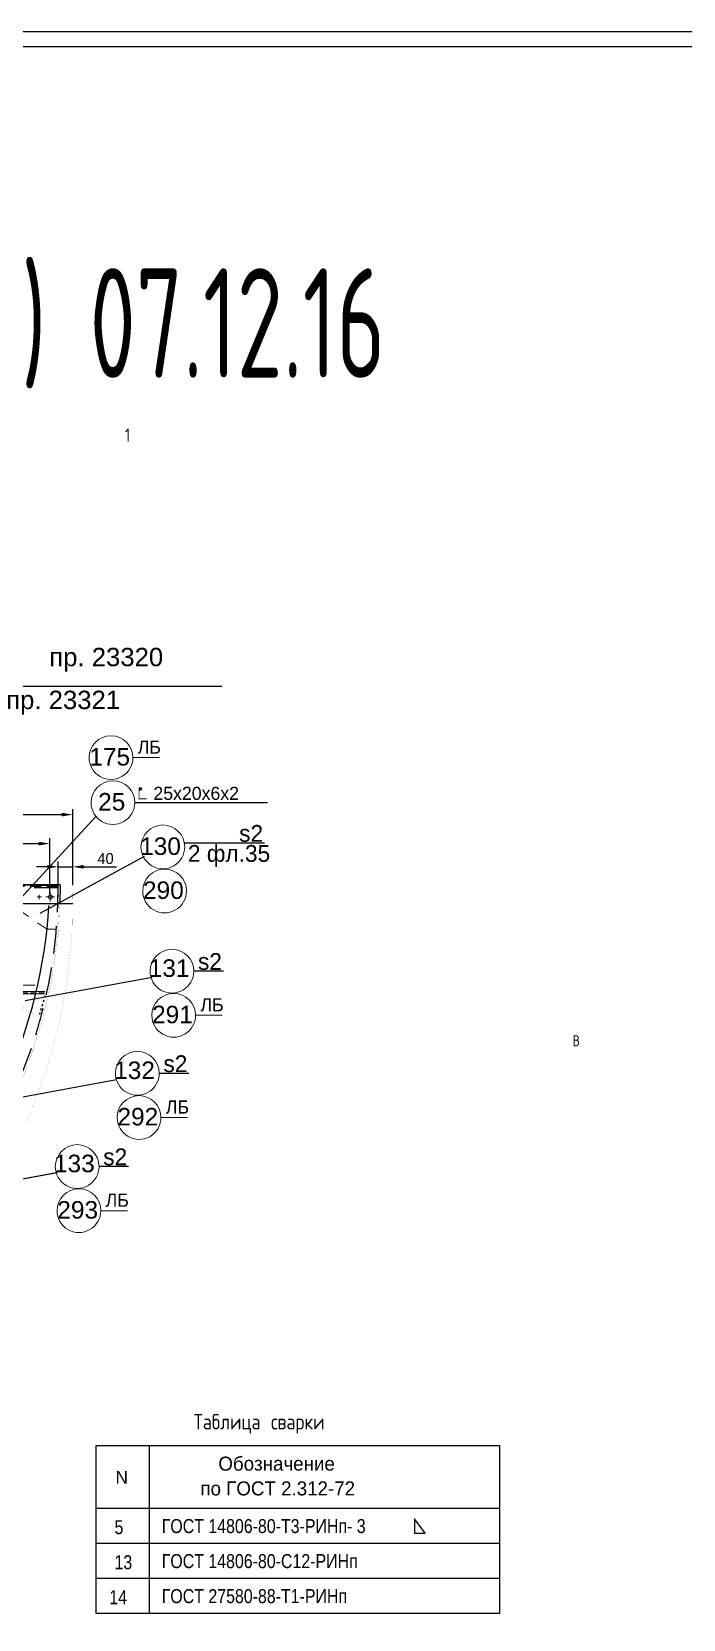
# Model space of a CAD drawing. Header units: millimetres. Extents: x 42007 to 66896, y -556 to 10827.
# Drawn here: x 54358 to 55846, y 3268 to 6894 of the extents above; entities that cross this region are included whole.
import ezdxf
from ezdxf.enums import TextEntityAlignment as Align

# ---------------------------------------------------------------- set-up
doc = ezdxf.new("R2010")
doc.units = ezdxf.units.MM
for name, pattern in [('DASH2', [1040, 900, -60, 20, -60]), ('DASH5', [180, 80, -40, 20, -40]), ('DASHED', [19.05, 12.7, -6.35]), ('K5LT32769', [0]), ('K5LT32775', [0]), ('K5LT32780', [0]), ('K5LT32793', [10, 5, -5]), ('K5LT32795', [75, 50, -25]), ('K5LT32800', [19.05, 12.7, -6.35]), ('K5LT32805', [0])]:
    doc.linetypes.add(name, pattern=pattern)
doc.layers.get('Defpoints').update_dxf_attribs({"color": 250})
doc.layers.add('pen_7', color=1, linetype='Continuous')
doc.styles.add('3.5', font='txt.shx', dxfattribs={"height": 3.5})
doc.styles.add('KTEXTSTYLE', font='GOST_AU.SHX', dxfattribs={"width": 0.96, "height": 5})
doc.styles.add('style5', font='arial.ttf', dxfattribs={"height": 3})
doc.dimstyles.new('ISO-10', dxfattribs={"dimscale": 10, "dimtxt": 2.5, "dimasz": 2.5, "dimexe": 1.25, "dimexo": 0, "dimtad": 1, "dimdec": 0, "dimtxsty": 'Standard', "dimcen": 2.5, "dimclrd": 7, "dimclre": 7, "dimclrt": 6, "dimadec": 0, "dimazin": 0, "dimtfac": 1, "dimtdec": 0, "dimtmove": 0, "dimatfit": 3, "dimfxl": 0, "dimarcsym": 0})

# ---------------------------------------------------------------- blocks, each defined once
blk = doc.blocks.new('*D238')
at = {"color": 7, "lineweight": -2, "transparency": 16777216}
for p, q in [((54017.7, 4919.9), (54017.7, 5052.2)), ((54398.8, 4922.3), (54398.8, 5052.2)), ((54042.7, 5039.7), (54373.8, 5039.7))]:
    blk.add_line(p, q, dxfattribs=at)
at = {"color": 7, "transparency": 16777216}
for points in [[(54042.7, 5043.8), (54042.7, 5035.5), (54017.7, 5039.7)], [(54373.8, 5043.8), (54373.8, 5035.5), (54398.8, 5039.7)]]:
    blk.add_solid(points, dxfattribs=at)
at = {"layer": 'Defpoints', "color": 0, "transparency": 16777216}
for p in [(54398.8, 5039.7), (54017.7, 4919.9), (54398.8, 4922.3)]:
    blk.add_point(p, dxfattribs=at)
at = {"color": 6, "transparency": 16777216, "insert": (54208.3, 5058.4), "char_height": 25, "attachment_point": 5}
blk.add_mtext('5х76х380', dxfattribs=at)
blk = doc.blocks.new('*D390')
at = {"color": 7, "lineweight": -2, "transparency": 16777216}
for p, q in [((53992.4, 4947.1), (53992.4, 5118.4)), ((54451.3, 4947.1), (54451.3, 5118.4)), ((54017.4, 5105.9), (54426.3, 5105.9))]:
    blk.add_line(p, q, dxfattribs=at)
at = {"color": 7, "transparency": 16777216}
for points in [[(54017.4, 5110.1), (54017.4, 5101.8), (53992.4, 5105.9)], [(54426.3, 5110.1), (54426.3, 5101.8), (54451.3, 5105.9)]]:
    blk.add_solid(points, dxfattribs=at)
at = {"layer": 'Defpoints', "color": 0, "transparency": 16777216}
for p in [(54451.3, 5105.9), (53992.4, 4947.1), (54451.3, 4947.1)]:
    blk.add_point(p, dxfattribs=at)
at = {"color": 6, "transparency": 16777216, "insert": (54221.8, 5124.7), "char_height": 25, "attachment_point": 5}
blk.add_mtext('465', dxfattribs=at)
blk = doc.blocks.new('*D391')
at = {"color": 7, "lineweight": -2, "transparency": 16777216}
for p, q in [((54393.4, 4986.7), (54368.4, 4986.7)), ((54418.4, 4944.9), (54418.4, 4999.2)), ((54418.4, 4986.7), (54451.4, 4986.7)), ((54451.4, 4944.9), (54451.4, 4999.2)), ((54476.4, 4986.7), (54551.4, 4986.7))]:
    blk.add_line(p, q, dxfattribs=at)
at = {"color": 7, "transparency": 16777216}
for points in [[(54393.4, 4990.9), (54393.4, 4982.6), (54418.4, 4986.7)], [(54476.4, 4990.9), (54476.4, 4982.6), (54451.4, 4986.7)]]:
    blk.add_solid(points, dxfattribs=at)
at = {"layer": 'Defpoints', "color": 0, "transparency": 16777216}
for p in [(54451.4, 4986.7), (54418.4, 4944.9), (54451.4, 4944.9)]:
    blk.add_point(p, dxfattribs=at)
at = {"color": 6, "transparency": 16777216, "insert": (54526.4, 5005.5), "char_height": 25, "attachment_point": 5}
blk.add_mtext('40', dxfattribs=at)

msp = doc.modelspace()

# ---------------------------------------------------------------- hatches: boundary and pattern name
msp.add_hatch(color=0).paths.add_polyline_path([(54607.131, 5162.764, 1), (54607.131, 5166.998), (54602.796, 5166.998), (54602.796, 5160.351)])

# ---------------------------------------------------------------- linework, layer by layer
at = {"color": 0, "linetype": 'DASH2'}
msp.add_line((47272.487, 5399.59), (54357.862, 5399.59), dxfattribs=at)
msp.add_line((47272.487, 5399.59), (54357.862, 5399.59), dxfattribs=at)
msp.add_line((47272.487, 5399.59), (54357.862, 5399.59), dxfattribs=at)
msp.add_line((47272.487, 5399.59), (54357.862, 5399.59), dxfattribs=at)
at = {"color": 7}
msp.add_line((54357.862, 5399.59), (54792.329, 5399.59), dxfattribs=at)
msp.add_line((54357.862, 5399.59), (54792.329, 5399.59), dxfattribs=at)
at = {"color": 7, "linetype": 'K5LT32769', "lineweight": 18}
for p, q in [((54588.786, 5236.17), (54649.493, 5236.17)), ((54370.153, 4917.772), (54380.153, 4917.772)), ((54370.153, 4917.772), (54380.153, 4917.772)), ((54375.153, 4922.772), (54375.153, 4912.772)), ((54375.153, 4922.772), (54375.153, 4912.772)), ((54390.153, 4917.772), (54410.153, 4917.772)), ((54390.153, 4917.772), (54410.153, 4917.772)), ((54400.153, 4927.772), (54400.153, 4907.772)), ((54400.153, 4927.772), (54400.153, 4907.772)), ((53158.685, 4716.016), (54364.907, 4716.016)), ((53158.685, 4702.189), (54387.629, 4702.189)), ((54386.313, 4696.189), (53158.685, 4696.189)), ((54732.06, 4647.47), (54792.767, 4647.47)), ((54653.044, 4414.008), (54713.751, 4414.008)), ((54515.625, 4201.145), (54576.332, 4201.145))]:
    msp.add_line(p, q, dxfattribs=at)
at = {"color": 0}
for p, q in [((54593.295, 5133.398), (54896.321, 5133.542)), ((54505.158, 5102.776), (54139.296, 4704.849)), ((54505.158, 5102.776), (54139.296, 4704.849)), ((54889.489, 5040.925), (54706.509, 5040.925)), ((54614.888, 5010.012), (54376.309, 4879.961)), ((53336.012, 4945.328), (54416.357, 4945.588)), ((53692.362, 4902.588), (54416.357, 4902.588)), ((54632.61, 4734.021), (54342.699, 4680.369)), ((54795.513, 4748.306), (54728.024, 4748.306)), ((54551.225, 4500.121), (54261.314, 4446.468)), ((54716.497, 4514.844), (54649.008, 4514.844)), ((54413.806, 4287.258), (54123.895, 4233.605)), ((54416.175, 4287.697), (54126.264, 4234.044)), ((54579.078, 4301.982), (54511.589, 4301.982)), ((54626.201, 3665.06), (54626.201, 3281.06)), ((54626.201, 3665.06), (54626.201, 3281.06)), ((55426.138, 3521.06), (54504.601, 3521.06)), ((55426.138, 3521.06), (54504.601, 3521.06)), ((55426.138, 3441.06), (54504.601, 3441.06)), ((55426.138, 3441.06), (54504.601, 3441.06)), ((55426.138, 3361.06), (54504.601, 3361.06))]:
    msp.add_line(p, q, dxfattribs=at)
at = {"color": 0, "linetype": 'DASH5'}
msp.add_line((44355.362, 4944.588), (54416.357, 4944.588), dxfattribs=at)
at = {"color": 0, "linetype": 'DASHED', "ltscale": 2}
msp.add_line((54417.365, 4941.588), (52934.362, 4941.588), dxfattribs=at)
at = {"color": 4}
for p, q in [((54422.723, 4945.426), (54414.4, 4945.426)), ((54422.798, 4902.965), (54423.367, 4945.426)), ((54416.472, 4902.558), (54451.757, 4902.558)), ((54394.702, 4845.103), (54411.382, 4844.507))]:
    msp.add_line(p, q, dxfattribs=at)
at = {"color": 7, "linetype": 'K5LT32795', "lineweight": 18}
msp.add_line((54309.726, 4901.697), (54391.726, 4844.697), dxfattribs=at)
at = {"color": 0, "linetype": 'DASHED'}
msp.add_line((54386.752, 4698.171), (53158.685, 4698.171), dxfattribs=at)
at = {"color": 7, "linetype": 'K5LT32793'}
msp.add_line((54375.969, 4649.469), (54389.517, 4695.011), dxfattribs=at)
at = {"color": 2}
for points in [[(42007.102, -556.488), (66124.1, -556.488), (66124.1, 6894.349), (42007.102, 6894.349)], [(42239.188, -439.554), (65841.366, -439.554), (65841.366, 6859.821), (42239.188, 6859.821)]]:
    msp.add_lwpolyline(points, close=True, dxfattribs=at)
at = {"color": 7, "linetype": 'K5LT32769', "const_width": 0.18}
msp.add_lwpolyline([(43026.651, 5996.745), (55636.651, 5996.745), (55636.651, 56.745), (43026.651, 56.745)], close=True, dxfattribs=at)
at = {"color": 1, "linetype": 'K5LT32775', "true_color": 0xff0000, "const_width": 0.18}
msp.add_lwpolyline([(55586.651, 106.745), (43226.651, 106.745), (43226.651, 5946.745), (55586.651, 5946.745)], close=True, dxfattribs=at)
at = {"color": 0}
msp.add_lwpolyline([(54602.796, 5168.031, 0, 0, 0), (54605.15, 5168.031, 0, 0, 0), (54605.15, 5168.031, 0, 0, 0), (54602.796, 5168.031, 0, 0, 0), (54602.796, 5168.031, 20, 20, 0)], format="xyseb", dxfattribs=at)
at = {"color": 0, "const_width": 2}
msp.add_lwpolyline([(54602.176, 5166.998), (54607.131, 5166.998, -1), (54607.131, 5162.764), (54602.274, 5160.06)], format="xyb", dxfattribs=at)
msp.add_lwpolyline([(54602.796, 5168.031), (54602.796, 5142.214), (54619.939, 5142.214)], dxfattribs=at)
at = {"color": 0, "ltscale": 0.5}
msp.add_lwpolyline([(54416.357, 4945.588), (52934.362, 4945.588), (52934.362, 4902.588), (53992.362, 4902.588)], dxfattribs=at)
at = {"color": 0, "linetype": 'DASHED', "ltscale": 5}
msp.add_lwpolyline([(52934.362, 4902.588), (52934.362, 4939.754), (54417.365, 4939.754)], dxfattribs=at)
at = {"color": 7, "linetype": 'K5LT32793', "const_width": 0.18}
for points in [[(54420.41, 4941.02, -0.39698057), (53388.589, 3815.076), (53003.094, 3814.639)], [(53010.77, 3819.023), (53388.465, 3820.075, 0.39294523), (54423.333, 4940.436)]]:
    msp.add_lwpolyline(points, format="xyb", dxfattribs=at)
at = {"color": 3, "linetype": 'K5LT32780', "true_color": 0x00ff00, "const_width": 0.18}
msp.add_lwpolyline([(54096.728, 4035.99, 0.20486513), (54451.231, 4944.257)], format="xyb", dxfattribs=at)
at = {"color": 7, "linetype": 'K5LT32800', "const_width": 0.18}
msp.add_lwpolyline([(54382.566, 4700.348, -0.00555307), (54383.765, 4702.136), (54373.303, 4716.499), (54304.052, 4715.737), (54304.052, 4695.847), (54348.953, 4655.648), (54369.598, 4647.093)], format="xyb", dxfattribs=at)
at = {"color": 0}
msp.add_lwpolyline([(54504.601, 3665.06), (55426.138, 3665.06), (55426.138, 3281.06), (54504.601, 3281.06)], close=True, dxfattribs=at)
msp.add_lwpolyline([(54504.601, 3665.06), (55426.138, 3665.06), (55426.138, 3281.06), (54504.601, 3281.06)], close=True, dxfattribs=at)
msp.add_lwpolyline([(55231.726, 3497.259), (55231.726, 3464.213), (55256.212, 3464.213), (55231.726, 3497.259)], dxfattribs=at)
msp.add_lwpolyline([(55231.726, 3497.259), (55231.726, 3464.213), (55256.212, 3464.213), (55231.726, 3497.259)], dxfattribs=at)
at = {"color": 7, "linetype": 'K5LT32769', "lineweight": 18}
msp.add_circle((54400.153, 4917.772), 4.5, dxfattribs=at)
for centre, start, end in [((54538.786, 5236.17), 0, 179.999977), ((54538.786, 5236.17), 179.999977, 0), ((54543.295, 5133.398), 0, 179.999977), ((54543.295, 5133.398), 179.999977, 0), ((54657.271, 5032.234), 0, 179.999977), ((54657.271, 5032.234), 179.999977, 0), ((54661.307, 4931.397), 0, 179.999977), ((54661.307, 4931.397), 179.999977, 0), ((54678.024, 4748.306), 0, 179.999977), ((54678.024, 4748.306), 179.999977, 0), ((54682.06, 4647.47), 0, 179.999977), ((54682.06, 4647.47), 179.999977, 0), ((54599.008, 4514.844), 0, 179.999977), ((54599.008, 4514.844), 179.999977, 0), ((54603.044, 4414.008), 0, 179.999977), ((54603.044, 4414.008), 179.999977, 0), ((54461.589, 4301.982), 0, 179.999977), ((54461.589, 4301.982), 179.999977, 0), ((54465.625, 4201.145), 0, 179.999977), ((54465.625, 4201.145), 179.999977, 0)]:
    msp.add_arc(centre, 50, start, end, dxfattribs=at)
at = {"color": 0, "linetype": 'DASHED', "ltscale": 5}
msp.add_arc((53296.822, 4937.729), 1121.088, 274.463989, 0.350558, dxfattribs=at)
at = {"color": 3, "linetype": 'K5LT32805', "lineweight": 25, "true_color": 0x00ff00}
msp.add_arc((53243.415, 4968.498), 1155.789, 315.285018, 356.521681, dxfattribs=at)

# ---------------------------------------------------------------- texts
at = {"color": 0, "style": '3.5', "width": 0.8}
msp.add_text('Таблица сварки', height=35, dxfattribs=at).set_placement((54727.865, 3701.51))
msp.add_text('Таблица сварки', height=35, dxfattribs=at).set_placement((54727.865, 3701.51))
at = {"color": 0, "linetype": 'Continuous'}
for s, height, p in [('Обозначение', 32, (54784.037, 3607.283)), ('Обозначение', 32, (54784.037, 3607.283)), ('N', 28.8, (54549.602, 3577.512)), ('N', 28.8, (54549.602, 3577.512)), ('по ГОСТ 2.312-72', 32, (54743.1, 3550.689)), ('по ГОСТ 2.312-72', 32, (54743.1, 3550.689))]:
    msp.add_text(s, height=height, dxfattribs=at).set_placement(p)
at = {"color": 0, "width": 0.85}
for s, p in [('5', (54546.865, 3462.123)), ('5', (54546.865, 3462.123)), ('13', (54546.865, 3382.123)), ('13', (54546.865, 3382.123)), ('14', (54535.027, 3302.123))]:
    msp.add_text(s, height=32, dxfattribs=at).set_placement(p)
for s, p in [('ГОСТ 14806-80-T3-РИНп- 3 ', (54654.67, 3455.038)), ('ГОСТ 14806-80-T3-РИНп- 3 ', (54654.67, 3455.038)), ('ГОСТ 14806-80-С12-РИНп', (54654.67, 3375.038)), ('ГОСТ 14806-80-С12-РИНп', (54654.67, 3375.038)), ('ГОСТ 27580-88-T1-РИНп ', (54654.67, 3295.038))]:
    msp.add_text(s, height=32, dxfattribs=at).set_placement(p, align=Align.BOTTOM_LEFT)
at = {"color": 0, "insert": (49064.214, 6353.986), "char_height": 2.5, "attachment_point": 1, "style": 'KTEXTSTYLE'}
msp.add_mtext('{\\H100x;\\W0.765; Гандола перенесена на 22а шп (сдвинута на 230 мм) 07.12.16}', dxfattribs=at)
at = {"color": 7, "char_height": 3, "attachment_point": 1}
for s, insert, style in [('\\H3.5;\\W0.965;\\Q15;\\Q0;\\H30.00;{\\c16711935;1}', (54570.881, 5987.865), 'KTEXTSTYLE'), ('\\H3.5;\\W0.965;\\Q15;\\Q0;\\H30.00;ЛБ', (54599.804, 5275.216), 'style5'), ('{\\H10x;\\W0.965;25x20x6x2}', (54635.616, 5169.533), 'style5'), ('{\\H12.8x;\\W0.965;s2}', (54831.554, 5082.211), 'style5'), ('{\\H12.8x;\\W0.965;2 фл.35}', (54714.509, 5036.499), 'style5'), ('{\\H12.8x;\\W0.965;s2}', (54737.579, 4789.592), 'style5'), ('\\H3.5;\\W0.965;\\Q15;\\Q0;\\H30.00;ЛБ', (54743.077, 4686.516), 'style5'), ('\\H3.5;\\W0.965;\\Q15;\\Q0;\\H25.00;{\\c16711935;B}', (55593.377, 4601.809), 'KTEXTSTYLE'), ('{\\H12.8x;\\W0.965;s2}', (54658.563, 4556.13), 'style5'), ('\\H3.5;\\W0.965;\\Q15;\\Q0;\\H30.00;ЛБ', (54664.061, 4453.054), 'style5'), ('{\\H12.8x;\\W0.965;s2}', (54521.144, 4343.267), 'style5'), ('\\H3.5;\\W0.965;\\Q15;\\Q0;\\H30.00;ЛБ', (54526.642, 4240.191), 'style5')]:
    msp.add_mtext(s, dxfattribs=dict(at, insert=insert, style=style))
at = {"layer": 'pen_7', "color": 0, "style": 'style5'}
for s, p in [('пр. 23320', (54397.87, 5444.931)), ('пр. 23320', (54397.87, 5444.931)), ('пр. 23321', (54299.479, 5346.991)), ('пр. 23321', (54299.479, 5346.991)), ('пр. 23321', (54299.479, 5346.991))]:
    msp.add_text(s, height=42, dxfattribs=at).set_placement(p)
at = {"layer": 'pen_7', "color": 2, "linetype": 'Continuous', "style": 'style5'}
for s, p in [('175', (54535.947, 5238.077)), ('25', (54540.456, 5135.305)), ('130', (54651.945, 5033.866)), ('290', (54658.467, 4933.304)), ('131', (54671.613, 4755.357)), ('291', (54679.22, 4649.377)), ('132', (54592.597, 4521.895)), ('292', (54600.204, 4415.915)), ('133', (54455.178, 4309.033)), ('293', (54462.785, 4203.052))]:
    msp.add_text(s, height=40, dxfattribs=at).set_placement(p, align=Align.MIDDLE_CENTER)

# ---------------------------------------------------------------- dimensions: what is measured, and where the dimension line sits
at = {"color": 4}
for base, p1, p2, text, picture, middle in [((54451.286, 5105.948), (53992.366, 4947.112), (54451.286, 4947.112), '465', '*D390', (54221.826, 5124.698)), ((54398.814, 5039.673), (54017.725, 4919.945), (54398.814, 4922.272), '5х76х380', '*D238', (54208.269, 5058.423)), ((54451.363, 4986.728), (54418.414, 4944.899), (54451.363, 4944.899), '40', '*D391', (54526.363, 5005.478))]:
    dim = msp.add_linear_dim(base=base, p1=p1, p2=p2, text=text, dimstyle='ISO-10', override={"dimfxl": 1.25}, dxfattribs=at)
    dim.commit()
    dim.dimension.update_dxf_attribs({"geometry": picture, "text_midpoint": middle})

doc.saveas('drawing.dxf')
